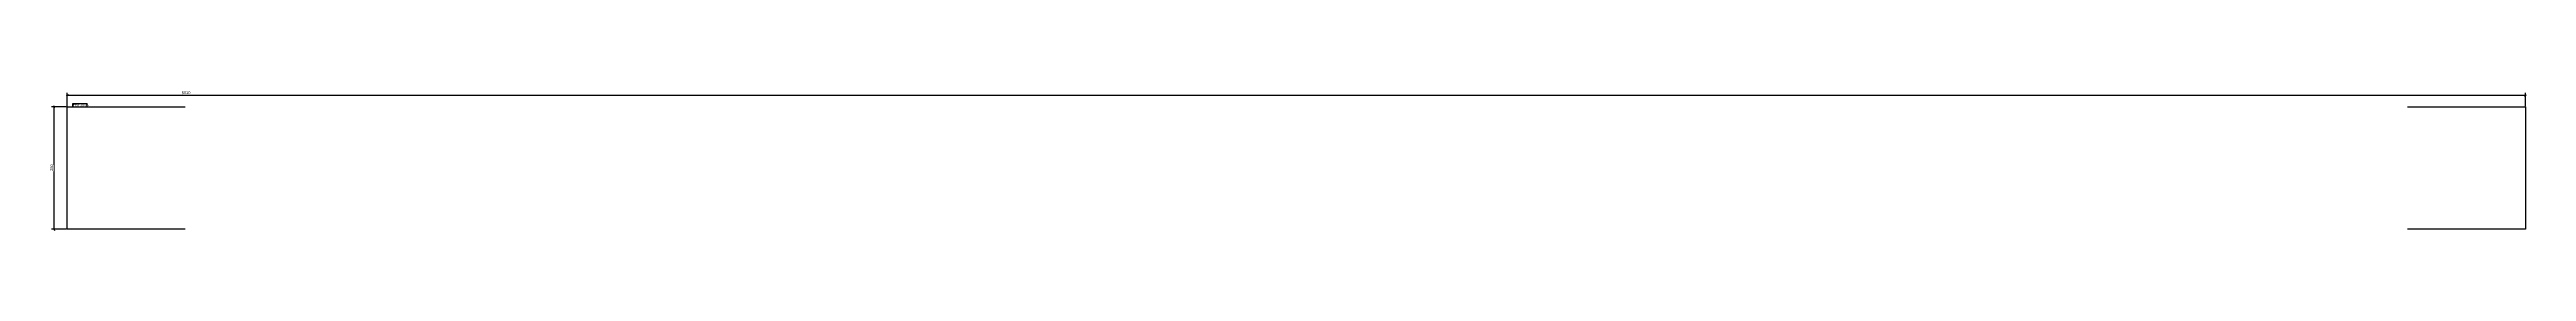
# Model space of a CAD drawing. Header units: millimetres. Extents: x 3 to 5052, y 4 to 290.
import ezdxf

# ---------------------------------------------------------------- set-up
doc = ezdxf.new("R2010")
doc.units = ezdxf.units.MM
for name, color, linetype in [('MÅLSÆTNING', 7, 'Continuous'), ('STÅL', 7, 'Continuous'), ('TEKST', 7, 'Continuous')]:
    doc.layers.add(name, color=color, linetype=linetype)
doc.styles.add('Arial Narrow', font='ARIALN.TTF', dxfattribs={"height": 0.2})

msp = doc.modelspace()

# ---------------------------------------------------------------- linework, layer by layer
at = {"layer": 'MÅLSÆTNING', "color": 7, "linetype": 'Continuous'}
for p, q in [((38, 256.8), (7.5, 256.8)), ((13.7, 254.5), (11.9, 259)), ((12.8, 6.8), (12.8, 256.8)), ((41.7, 281.7), (37.2, 279.9)), ((39.5, 258.3), (39.5, 286.1)), ((39.5, 280.8), (5049.5, 280.8)), ((5047.2, 279.9), (5051.7, 281.7)), ((5049.5, 258.3), (5049.5, 286.1)), ((38, 6.8), (7.5, 6.8)), ((11.9, 9), (13.7, 4.5))]:
    msp.add_line(p, q, dxfattribs=at)
at = {"layer": 'STÅL', "color": 2, "linetype": 'Continuous'}
for p, q in [((39.5, 6.8), (39.5, 256.8)), ((39.5, 256.8), (279.5, 256.8)), ((4809.5, 256.8), (5049.5, 256.8)), ((5049.5, 256.8), (5049.5, 6.8)), ((279.5, 6.8), (39.5, 6.8)), ((5049.5, 6.8), (4809.5, 6.8))]:
    msp.add_line(p, q, dxfattribs=at)

# ---------------------------------------------------------------- next in the draw order: wipeouts: each hides what was drawn before it
at = {"color": 0}
for points, layer in [([(4817.3, 281.9), (4817.3, 290.3), (271.7, 290.3), (271.7, 281.9)], 'MÅLSÆTNING'), ([(11.7, 138.4), (3.3, 138.4), (3.3, 125.1), (11.7, 125.1)], 'MÅLSÆTNING'), ([(59.5, 257.8), (59.5, 263.1), (51.5, 263.1), (51.5, 257.8)], 'TEKST')]:
    msp.add_wipeout(points, dxfattribs=at).dxf.layer = layer

# ---------------------------------------------------------------- next in the draw order: texts
at = {"layer": 'MÅLSÆTNING', "color": 3, "style": 'Arial Narrow'}
msp.add_text('5010', height=5.73, dxfattribs=at).set_placement((272.9, 283.1))
msp.add_text('250', height=5.73, rotation=90.0002, dxfattribs=at).set_placement((10.5, 126.3))

# ---------------------------------------------------------------- next in the draw order: wipeouts: each hides what was drawn before it
at = {"color": 0}
msp.add_wipeout([(59.5, 257.8), (59.5, 263.1), (51.5, 263.1), (51.5, 257.8)], dxfattribs=at).dxf.layer = 'TEKST'

# ---------------------------------------------------------------- next in the draw order: wipeouts: each hides what was drawn before it
msp.add_wipeout([(78.9, 257.8), (78.9, 261.6), (61.1, 261.6), (61.1, 257.8)], dxfattribs=at).dxf.layer = 'TEKST'

# ---------------------------------------------------------------- next in the draw order: wipeouts: each hides what was drawn before it
msp.add_wipeout([(78.9, 257.8), (78.9, 261.6), (61.1, 261.6), (61.1, 257.8)], dxfattribs=at).dxf.layer = 'TEKST'

# ---------------------------------------------------------------- next in the draw order: linework, layer by layer
at = {"layer": 'TEKST', "color": 7, "linetype": 'Continuous'}
for p, q in [((50.6, 264), (79.8, 264)), ((50.6, 256.9), (50.6, 264)), ((50.6, 256.9), (79.8, 256.9)), ((79.8, 256.9), (79.8, 264))]:
    msp.add_line(p, q, dxfattribs=at)

# ---------------------------------------------------------------- next in the draw order: texts
at = {"layer": 'TEKST', "color": 3, "style": 'Arial Narrow'}
for s, height, p in [('f13', 5.01, (51.5, 257.8)), ('FL35*250', 3.58, (61.1, 257.8))]:
    msp.add_text(s, height=height, dxfattribs=at).set_placement(p)

doc.saveas('drawing.dxf')
